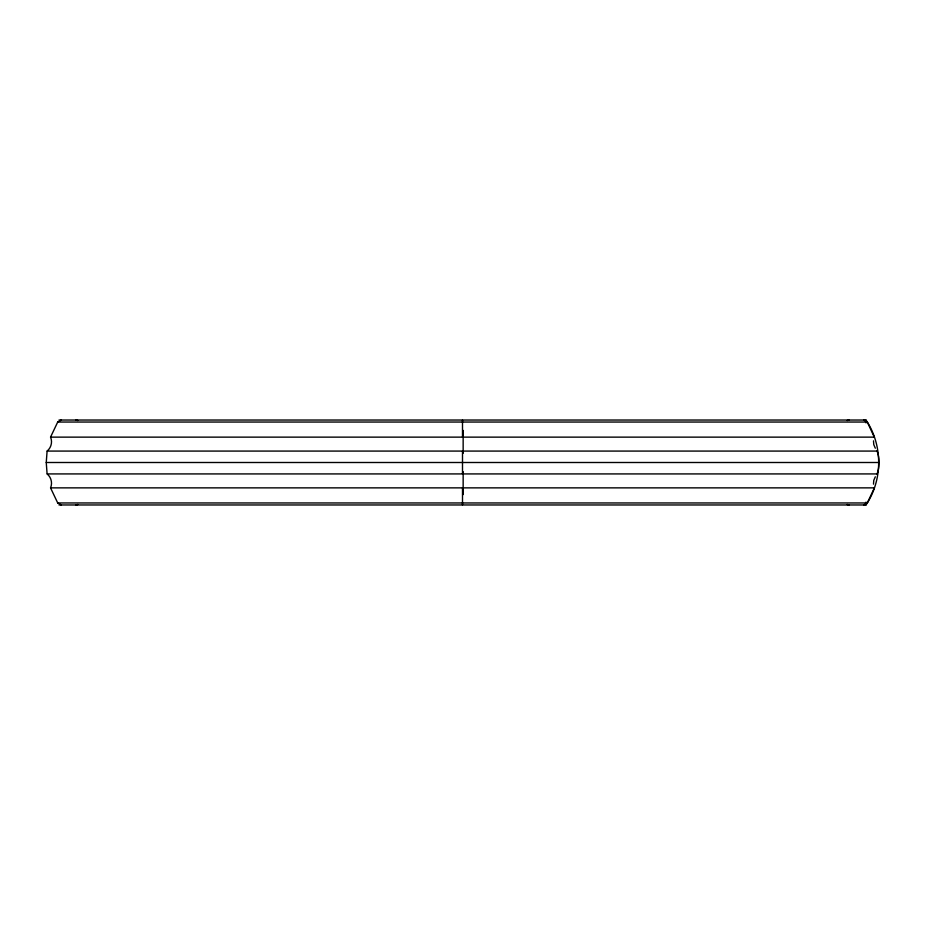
<?xml version="1.0" encoding="UTF-8"?>
<svg xmlns="http://www.w3.org/2000/svg" width="925" height="925" viewBox="0 0 925 925"><rect width="100%" height="100%" fill="white"/><g stroke="black" fill="none" stroke-linecap="round" stroke-linejoin="round"><path stroke-width="1.39" d="M61.316 504.969L57.708 502.957L50.54 487.868C52.679 483.058 51.187 477.208 47.094 473.924L46.25 462.5L47.094 451.076C51.187 447.792 52.679 441.942 50.54 437.132L57.708 422.043L61.316 420.031M876.888 451.076C879.606 454.996 879.652 470.016 876.888 473.924M873.501 484.133L873.767 480.41L875.304 476.791M51.037 487.868L874.426 487.868L867.292 502.957L863.684 504.969M58.992 504.969L866.008 504.969C882.878 479.936 882.878 445.064 866.008 420.031L58.992 420.031M77.931 504.495L75.977 504.969M847.069 420.505L849.023 420.031M874.298 437.132L867.292 422.043L863.684 420.031M874.056 437.132L51.037 437.132M50.852 487.868L51.199 487.868M57.708 422.043L867.292 422.043M47.198 451.076L877.108 451.076M46.25 462.5L878.75 462.5M876.958 473.924L47.279 473.924M57.708 502.957L867.292 502.957M75.977 420.031L77.931 420.505M849.023 504.969L847.069 504.495M875.304 448.209L873.767 444.59L873.501 440.867M866.008 420.031L866.008 422.91M866.008 502.09L866.008 504.969M463.147 430.414L463.147 453.354M463.147 471.646L463.147 494.586M462.5 420.031L462.5 437.132M462.5 451.076L462.5 473.924M462.5 487.868L462.5 504.969"/></g></svg>
